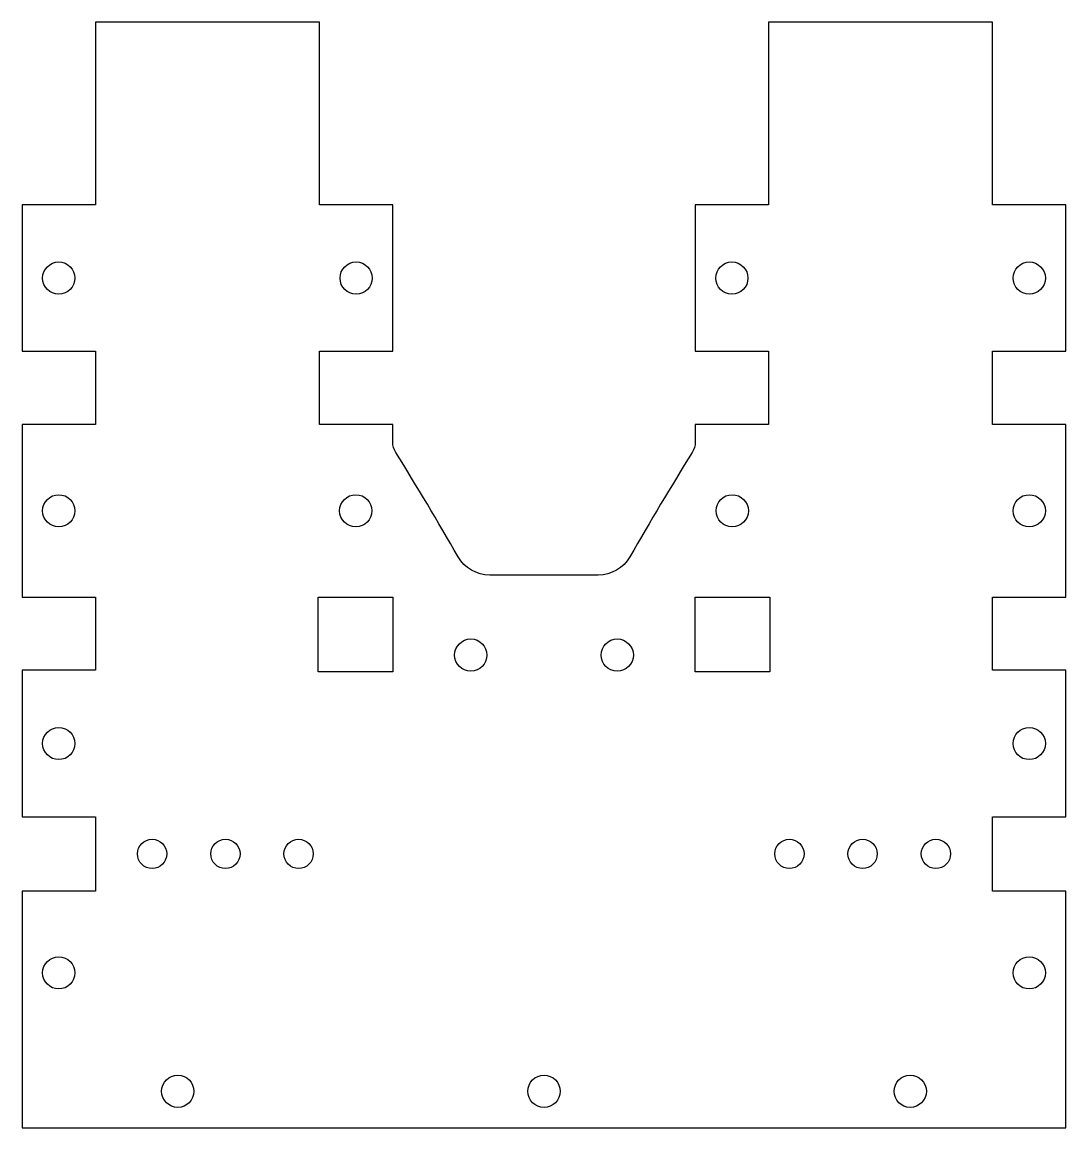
# Model space of a CAD drawing. Header units: inches. Extents: x -4.56 to 2.56, y -1.88 to 5.68.
import ezdxf

# ---------------------------------------------------------------- set-up
doc = ezdxf.new("R2010")
doc.units = ezdxf.units.IN
doc.layers.get('0').update_dxf_attribs({"linetype": 'CONTINUOUS'})

msp = doc.modelspace()

# ---------------------------------------------------------------- linework, layer by layer
msp.add_lwpolyline([(0.0337, 2.9288), (0.0337, 2.8092, -0.140002), (0.0134, 2.7383, 0.009101), (-0.4119, 2.0258, -0.268916), (-0.6289, 1.9), (-1.3688, 1.9, -0.268916), (-1.5857, 2.0258, 0.009101), (-2.0111, 2.7383, -0.140002), (-2.0313, 2.8092), (-2.0313, 2.9288), (-2.5313, 2.9288), (-2.5313, 3.4288), (-2.0313, 3.4288), (-2.0313, 4.4288), (-2.5313, 4.4288), (-2.5313, 5.6768), (-4.0613, 5.6768), (-4.0613, 4.4288), (-4.5613, 4.4288), (-4.5613, 3.4288), (-4.0613, 3.4288), (-4.0613, 2.9288), (-4.5613, 2.9288), (-4.5613, 1.75), (-4.0613, 1.75), (-4.0613, 1.25), (-4.5613, 1.25), (-4.5613, 0.25), (-4.0613, 0.25), (-4.0613, -0.2578), (-4.5613, -0.2578), (-4.5613, -1.875), (2.5637, -1.875), (2.5637, -0.2578), (2.0637, -0.2578), (2.0637, 0.25), (2.5637, 0.25), (2.5637, 1.25), (2.0637, 1.25), (2.0637, 1.75), (2.5637, 1.75), (2.5637, 2.9288), (2.0637, 2.9288), (2.0637, 3.4288), (2.5637, 3.4288), (2.5637, 4.4288), (2.0637, 4.4288), (2.0637, 5.6768), (0.5337, 5.6768), (0.5337, 4.4288), (0.0337, 4.4288), (0.0337, 3.4288), (0.5337, 3.4288), (0.5337, 2.9288)], format="xyb", close=True)
for points in [[(-2.0313, 1.75), (-2.0313, 1.24), (-2.5413, 1.24), (-2.5413, 1.75)], [(0.0337, 1.24), (0.0337, 1.75), (0.5437, 1.75), (0.5437, 1.24)]]:
    msp.add_lwpolyline(points, close=True)
for centre, radius in [((-4.3113, 3.9288), 0.11), ((-2.2813, 3.9288), 0.11), ((0.2837, 3.9288), 0.11), ((2.3137, 3.9288), 0.11), ((-4.3113, 2.3394), 0.11), ((-2.2838, 2.3394), 0.11), ((0.2862, 2.3394), 0.11), ((2.3137, 2.3394), 0.11), ((-1.4988, 1.354), 0.11), ((-0.4988, 1.354), 0.11), ((-4.3113, 0.75), 0.11), ((2.3137, 0.75), 0.11), ((-3.6738, -0.0039), 0.1), ((-3.1738, -0.0039), 0.1), ((-2.6738, -0.0039), 0.1), ((0.6762, -0.0039), 0.1), ((1.1762, -0.0039), 0.1), ((1.6762, -0.0039), 0.1), ((-4.3113, -0.8164), 0.11), ((2.3137, -0.8164), 0.11), ((-3.4988, -1.625), 0.11), ((-0.9988, -1.625), 0.11), ((1.5012, -1.625), 0.11)]:
    msp.add_circle(centre, radius)

doc.saveas('drawing.dxf')
